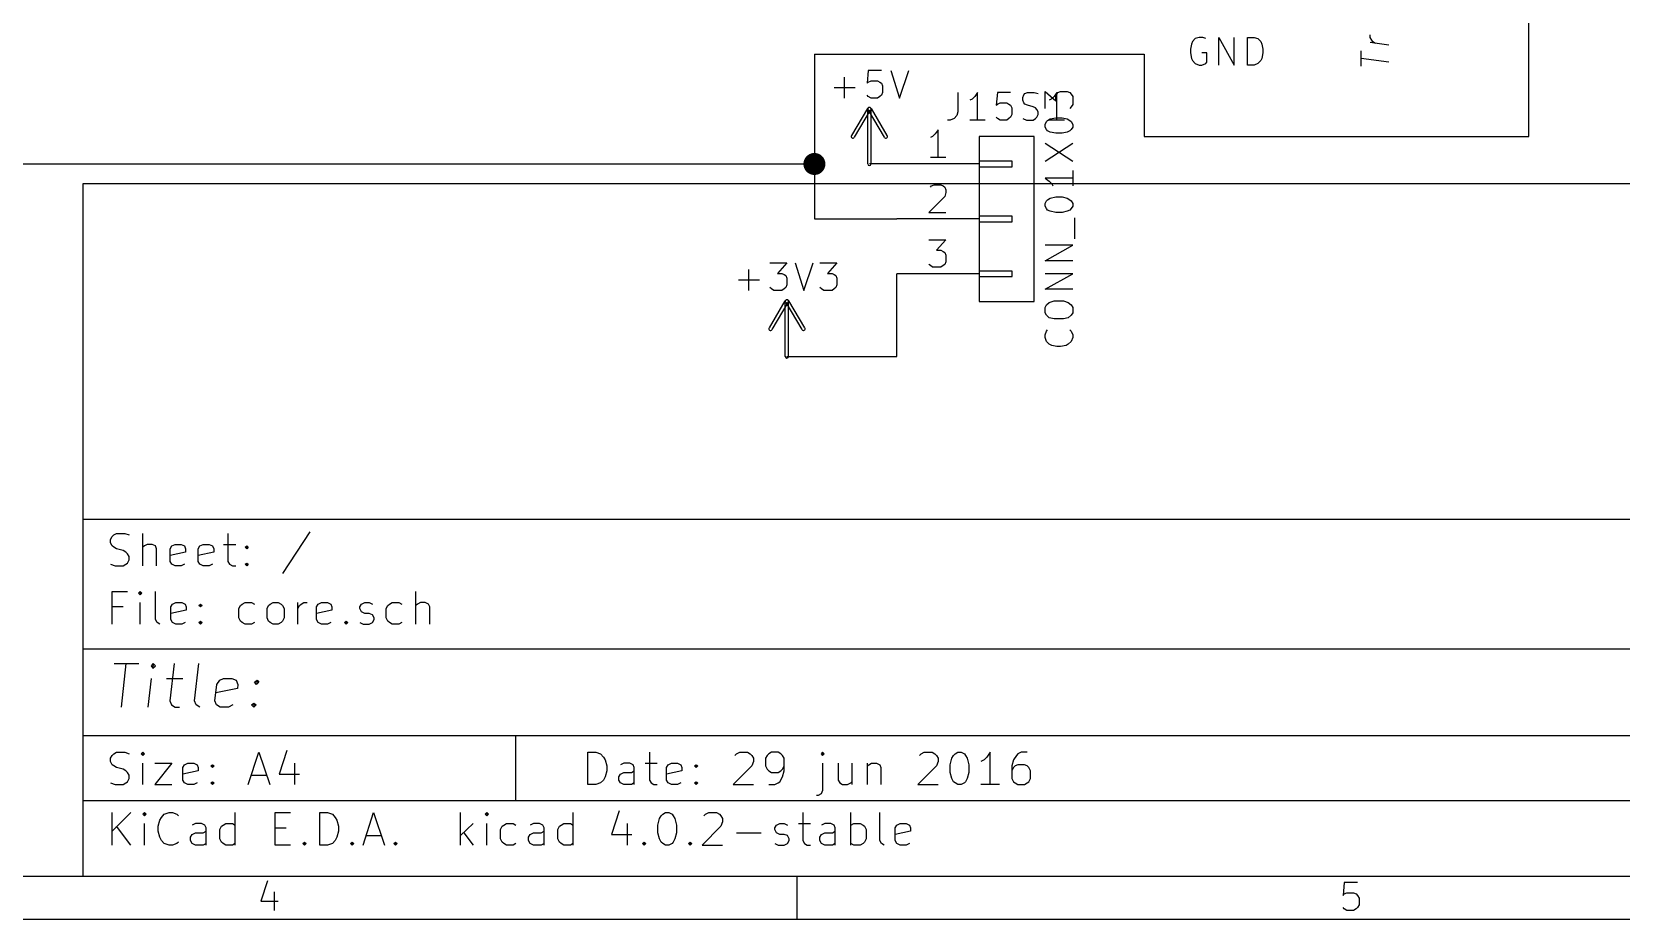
# Model space of a CAD drawing. Extents: x 10 to 287, y -200 to -10.
# Drawn here: x 174.7 to 248.1, y -200 to -159 of the extents above; entities that cross this region are included whole.
import ezdxf

# ---------------------------------------------------------------- set-up
doc = ezdxf.new("R2010")
doc.units = 0
doc.header["$MEASUREMENT"] = 0

msp = doc.modelspace()

# ---------------------------------------------------------------- linework, layer by layer
at = {"layer": 'Cyan 2'}
for p, q in [((228.422, -159.309), (228.295, -159.436)), ((228.6, -159.258), (228.422, -159.309)), ((228.778, -159.258), (228.6, -159.258)), ((228.905, -159.309), (228.778, -159.258)), ((229.514, -160.528), (229.514, -159.258)), ((229.514, -159.258), (230.226, -160.528)), ((230.226, -160.528), (230.226, -159.258)), ((230.835, -160.528), (230.835, -159.258)), ((230.835, -159.258), (231.14, -159.258)), ((231.14, -159.258), (231.318, -159.309)), ((231.318, -159.309), (231.445, -159.436)), ((228.244, -159.563), (228.194, -159.791)), ((228.194, -159.791), (228.194, -159.969)), ((228.194, -159.969), (228.244, -160.223)), ((228.295, -159.436), (228.244, -159.563)), ((228.956, -159.969), (228.727, -159.969)), ((228.956, -160.401), (228.956, -159.969)), ((231.445, -159.436), (231.496, -159.563)), ((231.496, -159.563), (231.546, -159.791)), ((231.546, -159.969), (231.496, -160.223)), ((231.546, -159.791), (231.546, -159.969)), ((213.309, -160.782), (213.258, -161.366)), ((213.919, -160.782), (213.309, -160.782)), ((214.351, -160.782), (214.757, -162.052)), ((214.757, -162.052), (215.189, -160.782)), ((228.244, -160.223), (228.295, -160.325)), ((228.295, -160.325), (228.422, -160.452)), ((228.422, -160.452), (228.6, -160.528)), ((228.6, -160.528), (228.727, -160.528)), ((228.727, -160.528), (228.905, -160.452)), ((228.905, -160.452), (228.956, -160.401)), ((231.14, -160.528), (230.835, -160.528)), ((231.318, -160.452), (231.14, -160.528)), ((231.445, -160.325), (231.318, -160.452)), ((231.496, -160.223), (231.445, -160.325)), ((211.734, -161.569), (212.7, -161.569)), ((212.217, -162.052), (212.217, -161.087)), ((213.258, -161.366), (213.309, -161.315)), ((213.309, -161.315), (213.436, -161.265)), ((213.436, -161.265), (213.741, -161.265)), ((213.741, -161.265), (213.843, -161.315)), ((213.843, -161.315), (213.919, -161.366)), ((213.919, -161.366), (213.97, -161.493)), ((213.97, -161.493), (213.97, -161.798)), ((213.309, -161.976), (213.258, -161.925)), ((213.436, -162.052), (213.309, -161.976)), ((213.741, -162.052), (213.436, -162.052)), ((213.843, -161.976), (213.741, -162.052)), ((213.919, -161.925), (213.843, -161.976)), ((213.97, -161.798), (213.919, -161.925)), ((217.449, -161.798), (217.449, -162.687)), ((218.11, -162.103), (218.008, -162.154)), ((218.237, -161.976), (218.11, -162.103)), ((218.364, -161.798), (218.237, -161.976)), ((218.364, -163.068), (218.364, -161.798)), ((219.278, -161.798), (219.227, -162.382)), ((219.227, -162.382), (219.278, -162.331)), ((219.888, -161.798), (219.278, -161.798)), ((219.278, -162.331), (219.405, -162.281)), ((219.405, -162.281), (219.71, -162.281)), ((219.71, -162.281), (219.812, -162.331)), ((219.812, -162.331), (219.888, -162.382)), ((220.447, -162.027), (220.497, -161.9)), ((220.447, -162.154), (220.447, -162.027)), ((220.497, -162.281), (220.447, -162.154)), ((220.497, -161.9), (220.548, -161.849)), ((220.548, -162.331), (220.497, -162.281)), ((220.548, -161.849), (220.675, -161.798)), ((220.675, -162.382), (220.548, -162.331)), ((220.675, -161.798), (220.98, -161.798)), ((220.98, -161.798), (221.158, -161.849)), ((221.488, -162.535), (221.488, -161.747)), ((221.488, -161.747), (221.971, -162.179)), ((221.767, -162.103), (221.666, -162.154)), ((221.894, -161.976), (221.767, -162.103)), ((222.021, -161.798), (221.894, -161.976)), ((221.971, -161.976), (222.021, -161.874)), ((221.971, -162.179), (221.971, -161.976)), ((222.021, -163.068), (222.021, -161.798)), ((222.021, -161.874), (222.072, -161.798)), ((222.072, -161.798), (222.199, -161.747)), ((222.199, -161.747), (222.504, -161.747)), ((222.504, -161.747), (222.631, -161.798)), ((222.631, -161.798), (222.682, -161.874)), ((222.682, -161.874), (222.758, -161.976)), ((222.758, -161.976), (222.758, -162.357)), ((217.094, -163.068), (216.967, -163.068)), ((217.272, -162.992), (217.094, -163.068)), ((217.399, -162.865), (217.272, -162.992)), ((217.449, -162.687), (217.399, -162.865)), ((218.719, -163.068), (218.008, -163.068)), ((219.278, -162.992), (219.227, -162.941)), ((219.405, -163.068), (219.278, -162.992)), ((219.71, -163.068), (219.405, -163.068)), ((219.812, -162.992), (219.71, -163.068)), ((219.888, -162.941), (219.812, -162.992)), ((219.888, -162.382), (219.939, -162.509)), ((219.939, -162.814), (219.888, -162.941)), ((219.939, -162.509), (219.939, -162.814)), ((220.447, -162.992), (220.624, -163.068)), ((220.624, -163.068), (220.929, -163.068)), ((220.929, -162.458), (220.675, -162.382)), ((221.031, -162.509), (220.929, -162.458)), ((220.929, -163.068), (221.031, -162.992)), ((221.107, -162.585), (221.031, -162.509)), ((221.031, -162.992), (221.107, -162.941)), ((221.158, -162.687), (221.107, -162.585)), ((221.107, -162.941), (221.158, -162.814)), ((221.158, -162.814), (221.158, -162.687)), ((221.59, -163.093), (221.717, -163.017)), ((222.377, -163.068), (221.666, -163.068)), ((221.717, -163.017), (221.971, -162.966)), ((221.971, -162.966), (222.275, -162.966)), ((222.275, -162.966), (222.504, -163.017)), ((222.504, -163.017), (222.631, -163.093)), ((222.682, -162.458), (222.631, -162.535)), ((222.758, -162.357), (222.682, -162.458)), ((221.488, -163.271), (221.539, -163.144)), ((221.488, -163.398), (221.488, -163.271)), ((221.539, -163.5), (221.488, -163.398)), ((221.539, -163.144), (221.59, -163.093)), ((221.59, -163.576), (221.539, -163.5)), ((221.717, -163.627), (221.59, -163.576)), ((221.971, -163.678), (221.717, -163.627)), ((222.275, -163.678), (221.971, -163.678)), ((222.504, -163.627), (222.275, -163.678)), ((222.631, -163.576), (222.504, -163.627)), ((222.631, -163.093), (222.682, -163.144)), ((222.682, -163.5), (222.631, -163.576)), ((222.682, -163.144), (222.758, -163.271)), ((222.758, -163.398), (222.682, -163.5)), ((222.758, -163.271), (222.758, -163.398)), ((221.488, -164.973), (222.758, -164.135)), ((221.488, -164.135), (222.758, -164.973)), ((222.758, -165.76), (221.488, -165.76)), ((221.488, -165.76), (221.666, -165.887)), ((221.666, -165.887), (221.793, -166.014)), ((222.758, -165.405), (222.758, -166.116)), ((221.59, -166.751), (221.717, -166.675)), ((221.717, -166.675), (221.971, -166.624)), ((221.793, -166.014), (221.844, -166.116)), ((221.971, -166.624), (222.275, -166.624)), ((222.275, -166.624), (222.504, -166.675)), ((222.504, -166.675), (222.631, -166.751)), ((221.488, -166.929), (221.539, -166.802)), ((221.488, -167.056), (221.488, -166.929)), ((221.539, -167.157), (221.488, -167.056)), ((221.539, -166.802), (221.59, -166.751)), ((221.59, -167.234), (221.539, -167.157)), ((221.717, -167.284), (221.59, -167.234)), ((221.971, -167.335), (221.717, -167.284)), ((222.275, -167.335), (221.971, -167.335)), ((222.504, -167.284), (222.275, -167.335)), ((222.631, -167.234), (222.504, -167.284)), ((222.631, -166.751), (222.682, -166.802)), ((222.682, -167.157), (222.631, -167.234)), ((222.682, -166.802), (222.758, -166.929)), ((222.758, -167.056), (222.682, -167.157)), ((222.758, -166.929), (222.758, -167.056)), ((222.86, -168.554), (222.86, -167.589)), ((221.488, -169.57), (222.758, -168.859)), ((222.758, -168.859), (221.488, -168.859)), ((208.763, -169.672), (209.55, -169.672)), ((209.55, -169.672), (209.118, -170.155)), ((209.931, -169.672), (210.337, -170.942)), ((210.337, -170.942), (210.769, -169.672)), ((211.074, -169.672), (211.861, -169.672)), ((211.861, -169.672), (211.43, -170.155)), ((222.758, -169.57), (221.488, -169.57)), ((207.797, -170.942), (207.797, -169.977)), ((209.118, -170.155), (209.321, -170.155)), ((209.321, -170.155), (209.423, -170.205)), ((209.423, -170.205), (209.499, -170.256)), ((209.499, -170.256), (209.55, -170.383)), ((209.55, -170.383), (209.55, -170.688)), ((211.43, -170.155), (211.633, -170.155)), ((211.633, -170.155), (211.734, -170.205)), ((211.734, -170.205), (211.811, -170.256)), ((211.811, -170.256), (211.861, -170.383)), ((211.861, -170.383), (211.861, -170.688)), ((221.488, -170.891), (222.758, -170.18)), ((222.758, -170.18), (221.488, -170.18)), ((207.315, -170.459), (208.28, -170.459)), ((208.839, -170.866), (208.763, -170.815)), ((208.94, -170.942), (208.839, -170.866)), ((209.321, -170.942), (208.94, -170.942)), ((209.423, -170.866), (209.321, -170.942)), ((209.499, -170.815), (209.423, -170.866)), ((209.55, -170.688), (209.499, -170.815)), ((211.15, -170.866), (211.074, -170.815)), ((211.252, -170.942), (211.15, -170.866)), ((211.633, -170.942), (211.252, -170.942)), ((211.734, -170.866), (211.633, -170.942)), ((211.811, -170.815), (211.734, -170.866)), ((211.861, -170.688), (211.811, -170.815)), ((222.758, -170.891), (221.488, -170.891)), ((221.488, -171.729), (221.539, -171.602)), ((221.488, -171.983), (221.488, -171.729)), ((221.539, -171.602), (221.666, -171.501)), ((221.666, -171.501), (221.894, -171.425)), ((221.894, -171.425), (222.326, -171.425)), ((222.326, -171.425), (222.555, -171.501)), ((222.555, -171.501), (222.682, -171.602)), ((222.682, -171.602), (222.758, -171.729)), ((222.758, -171.729), (222.758, -171.983)), ((221.539, -172.085), (221.488, -171.983)), ((221.666, -172.212), (221.539, -172.085)), ((221.894, -172.263), (221.666, -172.212)), ((222.326, -172.263), (221.894, -172.263)), ((222.555, -172.212), (222.326, -172.263)), ((222.682, -172.085), (222.555, -172.212)), ((222.758, -171.983), (222.682, -172.085)), ((221.488, -172.999), (221.539, -172.822)), ((221.488, -173.126), (221.488, -172.999)), ((221.539, -173.304), (221.488, -173.126)), ((221.539, -172.822), (221.59, -172.771)), ((221.666, -173.431), (221.539, -173.304)), ((222.682, -173.304), (222.555, -173.431)), ((222.631, -172.771), (222.682, -172.822)), ((222.682, -172.822), (222.758, -172.999)), ((222.758, -173.126), (222.682, -173.304)), ((222.758, -172.999), (222.758, -173.126)), ((221.793, -173.482), (221.666, -173.431)), ((222.021, -173.533), (221.793, -173.482)), ((222.199, -173.533), (222.021, -173.533)), ((222.453, -173.482), (222.199, -173.533)), ((222.555, -173.431), (222.453, -173.482))]:
    msp.add_line(p, q, dxfattribs=at)
at = {"layer": 'Green 2'}
for p, q in [((243.84, -163.83), (243.84, -140.97)), ((210.82, -160.02), (210.82, -167.64)), ((210.82, -160.02), (226.06, -160.02)), ((226.06, -160.02), (226.06, -163.83)), ((226.06, -163.83), (243.84, -163.83)), ((168.91, -165.1), (210.82, -165.1)), ((214.63, -165.1), (213.36, -165.1)), ((210.82, -167.64), (214.63, -167.64)), ((214.63, -173.99), (214.63, -170.18)), ((209.55, -173.99), (214.63, -173.99))]:
    msp.add_line(p, q, dxfattribs=at)
at = {"layer": 'Green 2', "const_width": 0.508}
msp.add_lwpolyline([(210.566, -165.1, 1), (211.074, -165.1, 1)], format="xyb", close=True, dxfattribs=at)
at = {"layer": 'Magenta 2'}
for p, q in [((236.499, -159.258), (236.499, -159.131)), ((236.576, -159.385), (236.499, -159.258)), ((236.626, -159.461), (236.576, -159.385)), ((236.093, -160.579), (236.093, -159.868)), ((237.363, -159.614), (236.499, -159.487)), ((236.753, -159.537), (236.626, -159.461)), ((237.363, -160.401), (236.093, -160.223))]:
    msp.add_line(p, q, dxfattribs=at)
at = {"layer": 'Red 2'}
for p, q in [((212.547, -163.779), (213.284, -162.535)), ((212.674, -163.855), (213.411, -162.611)), ((213.284, -165.1), (213.284, -162.56)), ((213.309, -162.611), (214.046, -163.855)), ((213.436, -162.535), (214.173, -163.779)), ((213.436, -165.1), (213.436, -162.56)), ((216.408, -163.703), (216.281, -163.83)), ((216.535, -163.525), (216.408, -163.703)), ((216.535, -164.795), (216.535, -163.525)), ((216.281, -163.83), (216.179, -163.881)), ((218.44, -163.83), (218.44, -171.45)), ((220.98, -163.83), (218.44, -163.83)), ((220.98, -171.45), (220.98, -163.83)), ((218.44, -165.1), (214.63, -165.1)), ((216.891, -164.795), (216.179, -164.795)), ((218.44, -164.973), (218.44, -165.227)), ((219.964, -164.973), (218.44, -164.973)), ((218.44, -165.227), (219.964, -165.227)), ((219.964, -165.227), (219.964, -164.973)), ((177.013, -166.014), (177.013, -198.018)), ((285.013, -166.014), (177.013, -166.014)), ((216.84, -166.599), (216.103, -167.335)), ((216.179, -166.167), (216.23, -166.116)), ((216.23, -166.116), (216.357, -166.065)), ((216.357, -166.065), (216.662, -166.065)), ((216.662, -166.065), (216.764, -166.116)), ((216.764, -166.116), (216.84, -166.167)), ((216.84, -166.167), (216.891, -166.294)), ((216.891, -166.421), (216.84, -166.599)), ((216.891, -166.294), (216.891, -166.421)), ((216.103, -167.335), (216.891, -167.335)), ((218.44, -167.64), (214.63, -167.64)), ((218.44, -167.513), (218.44, -167.767)), ((219.964, -167.513), (218.44, -167.513)), ((218.44, -167.767), (219.964, -167.767)), ((219.964, -167.767), (219.964, -167.513)), ((216.103, -168.605), (216.891, -168.605)), ((216.891, -168.605), (216.459, -169.088)), ((216.459, -169.088), (216.662, -169.088)), ((216.662, -169.088), (216.764, -169.139)), ((216.764, -169.139), (216.84, -169.189)), ((216.84, -169.189), (216.891, -169.316)), ((216.891, -169.621), (216.84, -169.748)), ((216.891, -169.316), (216.891, -169.621)), ((218.44, -170.18), (214.63, -170.18)), ((216.179, -169.799), (216.103, -169.748)), ((216.281, -169.875), (216.179, -169.799)), ((216.662, -169.875), (216.281, -169.875)), ((216.764, -169.799), (216.662, -169.875)), ((216.84, -169.748), (216.764, -169.799)), ((218.44, -170.053), (218.44, -170.307)), ((219.964, -170.053), (218.44, -170.053)), ((218.44, -170.307), (219.964, -170.307)), ((219.964, -170.307), (219.964, -170.053)), ((208.737, -172.669), (209.474, -171.425)), ((208.864, -172.745), (209.601, -171.501)), ((209.474, -173.99), (209.474, -171.45)), ((209.499, -171.501), (210.236, -172.745)), ((209.626, -171.425), (210.363, -172.669)), ((209.626, -173.99), (209.626, -171.45)), ((218.44, -171.45), (220.98, -171.45)), ((177.013, -181.508), (285.013, -181.508)), ((178.435, -182.245), (178.562, -182.169)), ((178.562, -182.169), (178.943, -182.169)), ((178.943, -182.169), (179.146, -182.245)), ((179.781, -183.667), (179.781, -182.169)), ((183.718, -182.169), (183.718, -183.464)), ((187.503, -182.093), (186.233, -184.023)), ((178.283, -182.448), (178.359, -182.321)), ((178.283, -182.601), (178.283, -182.448)), ((178.359, -182.753), (178.283, -182.601)), ((178.359, -182.321), (178.435, -182.245)), ((178.435, -182.804), (178.359, -182.753)), ((178.562, -182.88), (178.435, -182.804)), ((178.867, -182.956), (178.562, -182.88)), ((179.857, -182.753), (179.781, -182.804)), ((179.984, -182.677), (179.857, -182.753)), ((180.213, -182.677), (179.984, -182.677)), ((180.365, -182.753), (180.213, -182.677)), ((180.416, -182.88), (180.365, -182.753)), ((180.416, -183.667), (180.416, -182.88)), ((181.051, -182.88), (181.127, -182.753)), ((181.051, -183.464), (181.051, -182.88)), ((181.127, -182.753), (181.28, -182.677)), ((181.28, -182.677), (181.559, -182.677)), ((181.559, -182.677), (181.712, -182.753)), ((181.712, -182.753), (181.762, -182.88)), ((181.762, -182.88), (181.762, -183.032)), ((182.347, -182.88), (182.423, -182.753)), ((182.347, -183.464), (182.347, -182.88)), ((182.423, -182.753), (182.575, -182.677)), ((182.575, -182.677), (182.855, -182.677)), ((182.855, -182.677), (183.007, -182.753)), ((183.007, -182.753), (183.058, -182.88)), ((183.058, -182.88), (183.058, -183.032)), ((183.515, -182.677), (184.074, -182.677)), ((184.506, -182.804), (184.582, -182.753)), ((184.582, -182.88), (184.506, -182.804)), ((184.582, -182.753), (184.658, -182.804)), ((184.582, -182.753), (184.582, -182.88)), ((184.658, -182.804), (184.582, -182.88)), ((178.283, -183.591), (178.511, -183.667)), ((178.994, -183.032), (178.867, -182.956)), ((178.867, -183.667), (178.994, -183.591)), ((179.07, -183.109), (178.994, -183.032)), ((178.994, -183.591), (179.07, -183.54)), ((179.146, -183.236), (179.07, -183.109)), ((179.07, -183.54), (179.146, -183.388)), ((179.146, -183.388), (179.146, -183.236)), ((181.762, -183.032), (181.051, -183.185)), ((181.127, -183.591), (181.051, -183.464)), ((181.28, -183.667), (181.127, -183.591)), ((181.712, -183.591), (181.559, -183.667)), ((183.058, -183.032), (182.347, -183.185)), ((182.423, -183.591), (182.347, -183.464)), ((182.575, -183.667), (182.423, -183.591)), ((183.007, -183.591), (182.855, -183.667)), ((183.718, -183.464), (183.794, -183.591)), ((183.794, -183.591), (183.921, -183.667)), ((184.506, -183.591), (184.582, -183.54)), ((184.582, -183.667), (184.506, -183.591)), ((184.582, -183.54), (184.658, -183.591)), ((184.582, -183.54), (184.582, -183.667)), ((184.658, -183.591), (184.582, -183.667)), ((178.511, -183.667), (178.867, -183.667)), ((181.559, -183.667), (181.28, -183.667)), ((182.855, -183.667), (182.575, -183.667)), ((183.921, -183.667), (184.074, -183.667)), ((178.359, -186.36), (178.359, -184.861)), ((178.359, -184.861), (179.07, -184.861)), ((179.654, -184.861), (179.578, -184.937)), ((179.578, -184.937), (179.654, -185.014)), ((179.73, -184.937), (179.654, -184.861)), ((179.654, -184.861), (179.654, -185.014)), ((179.654, -185.014), (179.73, -184.937)), ((180.365, -186.157), (180.365, -184.861)), ((192.405, -186.36), (192.405, -184.861)), ((178.867, -185.572), (178.359, -185.572)), ((179.654, -186.36), (179.654, -185.369)), ((181.077, -185.572), (181.153, -185.445)), ((181.077, -186.157), (181.077, -185.572)), ((181.788, -185.725), (181.077, -185.877)), ((181.153, -185.445), (181.305, -185.369)), ((181.305, -185.369), (181.585, -185.369)), ((181.585, -185.369), (181.737, -185.445)), ((181.737, -185.445), (181.788, -185.572)), ((181.788, -185.572), (181.788, -185.725)), ((182.372, -185.496), (182.448, -185.445)), ((182.448, -185.572), (182.372, -185.496)), ((182.448, -185.445), (182.524, -185.496)), ((182.448, -185.445), (182.448, -185.572)), ((182.524, -185.496), (182.448, -185.572)), ((184.226, -185.649), (184.302, -185.496)), ((184.226, -186.08), (184.226, -185.649)), ((184.302, -185.496), (184.379, -185.445)), ((184.379, -185.445), (184.506, -185.369)), ((184.506, -185.369), (184.81, -185.369)), ((184.81, -185.369), (184.937, -185.445)), ((185.522, -185.649), (185.598, -185.496)), ((185.522, -186.08), (185.522, -185.649)), ((185.598, -185.496), (185.674, -185.445)), ((185.674, -185.445), (185.801, -185.369)), ((185.801, -185.369), (186.03, -185.369)), ((186.03, -185.369), (186.182, -185.445)), ((186.182, -185.445), (186.233, -185.496)), ((186.233, -185.496), (186.309, -185.649)), ((186.309, -185.649), (186.309, -186.08)), ((186.944, -186.36), (186.944, -185.369)), ((186.944, -185.649), (187.02, -185.496)), ((187.02, -185.496), (187.096, -185.445)), ((187.096, -185.445), (187.223, -185.369)), ((187.223, -185.369), (187.376, -185.369)), ((187.808, -185.572), (187.884, -185.445)), ((187.808, -186.157), (187.808, -185.572)), ((188.519, -185.725), (187.808, -185.877)), ((187.884, -185.445), (188.036, -185.369)), ((188.036, -185.369), (188.316, -185.369)), ((188.316, -185.369), (188.468, -185.445)), ((188.468, -185.445), (188.519, -185.572)), ((188.519, -185.572), (188.519, -185.725)), ((189.814, -185.572), (189.89, -185.445)), ((189.814, -185.649), (189.814, -185.572)), ((189.89, -185.801), (189.814, -185.649)), ((189.89, -185.445), (190.043, -185.369)), ((190.043, -185.877), (189.89, -185.801)), ((190.043, -185.369), (190.246, -185.369)), ((190.246, -185.369), (190.398, -185.445)), ((191.033, -185.649), (191.11, -185.496)), ((191.033, -186.08), (191.033, -185.649)), ((191.11, -185.496), (191.186, -185.445)), ((191.186, -185.445), (191.313, -185.369)), ((191.313, -185.369), (191.618, -185.369)), ((191.618, -185.369), (191.745, -185.445)), ((192.481, -185.445), (192.405, -185.496)), ((192.608, -185.369), (192.481, -185.445)), ((192.837, -185.369), (192.608, -185.369)), ((192.989, -185.445), (192.837, -185.369)), ((193.04, -185.572), (192.989, -185.445)), ((193.04, -186.36), (193.04, -185.572)), ((180.442, -186.284), (180.365, -186.157)), ((180.569, -186.36), (180.442, -186.284)), ((181.153, -186.284), (181.077, -186.157)), ((181.305, -186.36), (181.153, -186.284)), ((181.585, -186.36), (181.305, -186.36)), ((181.737, -186.284), (181.585, -186.36)), ((182.372, -186.284), (182.448, -186.233)), ((182.448, -186.36), (182.372, -186.284)), ((182.448, -186.233), (182.524, -186.284)), ((182.448, -186.233), (182.448, -186.36)), ((182.524, -186.284), (182.448, -186.36)), ((184.302, -186.233), (184.226, -186.08)), ((184.379, -186.284), (184.302, -186.233)), ((184.506, -186.36), (184.379, -186.284)), ((184.81, -186.36), (184.506, -186.36)), ((184.937, -186.284), (184.81, -186.36)), ((185.598, -186.233), (185.522, -186.08)), ((185.674, -186.284), (185.598, -186.233)), ((185.801, -186.36), (185.674, -186.284)), ((186.03, -186.36), (185.801, -186.36)), ((186.182, -186.284), (186.03, -186.36)), ((186.233, -186.233), (186.182, -186.284)), ((186.309, -186.08), (186.233, -186.233)), ((187.884, -186.284), (187.808, -186.157)), ((188.036, -186.36), (187.884, -186.284)), ((188.316, -186.36), (188.036, -186.36)), ((188.468, -186.284), (188.316, -186.36)), ((189.103, -186.284), (189.179, -186.233)), ((189.179, -186.36), (189.103, -186.284)), ((189.179, -186.233), (189.255, -186.284)), ((189.179, -186.233), (189.179, -186.36)), ((189.255, -186.284), (189.179, -186.36)), ((189.814, -186.284), (189.967, -186.36)), ((189.967, -186.36), (190.246, -186.36)), ((190.246, -185.877), (190.043, -185.877)), ((190.398, -185.928), (190.246, -185.877)), ((190.246, -186.36), (190.398, -186.284)), ((190.475, -186.08), (190.398, -185.928)), ((190.398, -186.284), (190.475, -186.157)), ((190.475, -186.157), (190.475, -186.08)), ((191.11, -186.233), (191.033, -186.08)), ((191.186, -186.284), (191.11, -186.233)), ((191.313, -186.36), (191.186, -186.284)), ((191.618, -186.36), (191.313, -186.36)), ((191.745, -186.284), (191.618, -186.36)), ((177.013, -187.503), (285.013, -187.503)), ((178.46, -188.189), (179.603, -188.189)), ((178.791, -190.195), (179.019, -188.189)), ((180.264, -188.189), (180.162, -188.29)), ((180.162, -188.29), (180.238, -188.392)), ((180.264, -188.189), (180.238, -188.392)), ((180.238, -188.392), (180.365, -188.29)), ((180.365, -188.29), (180.264, -188.189)), ((181.229, -188.189), (181.026, -189.916)), ((182.169, -189.916), (182.372, -188.189)), ((180.035, -190.195), (180.188, -188.874)), ((180.873, -188.874), (181.635, -188.874)), ((183.109, -189.916), (183.21, -189.154)), ((184.15, -189.332), (183.159, -189.535)), ((183.21, -189.154), (183.337, -188.951)), ((183.337, -188.951), (183.515, -188.874)), ((183.515, -188.874), (183.896, -188.874)), ((183.896, -188.874), (184.099, -188.951)), ((184.099, -188.951), (184.175, -189.154)), ((184.175, -189.154), (184.15, -189.332)), ((184.937, -189.052), (185.064, -188.951)), ((185.039, -189.154), (184.937, -189.052)), ((185.064, -188.951), (185.039, -189.154)), ((185.141, -189.052), (185.039, -189.154)), ((185.064, -188.951), (185.141, -189.052)), ((181.026, -189.916), (181.102, -190.094)), ((181.102, -190.094), (181.28, -190.195)), ((181.28, -190.195), (181.483, -190.195)), ((182.245, -190.094), (182.169, -189.916)), ((182.423, -190.195), (182.245, -190.094)), ((183.185, -190.094), (183.109, -189.916)), ((183.363, -190.195), (183.185, -190.094)), ((183.744, -190.195), (183.363, -190.195)), ((183.947, -190.094), (183.744, -190.195)), ((184.81, -190.094), (184.912, -190.017)), ((184.912, -190.195), (184.81, -190.094)), ((184.912, -190.017), (185.014, -190.094)), ((184.912, -190.017), (184.912, -190.195)), ((185.014, -190.094), (184.912, -190.195)), ((177.013, -191.516), (285.013, -191.516)), ((197.002, -191.516), (197.002, -194.513)), ((178.283, -192.557), (178.359, -192.43)), ((178.359, -192.43), (178.435, -192.354)), ((178.435, -192.354), (178.562, -192.278)), ((178.562, -192.278), (178.943, -192.278)), ((178.943, -192.278), (179.146, -192.354)), ((179.781, -192.278), (179.705, -192.354)), ((179.705, -192.354), (179.781, -192.43)), ((179.857, -192.354), (179.781, -192.278)), ((179.781, -192.278), (179.781, -192.43)), ((179.781, -192.43), (179.857, -192.354)), ((184.658, -193.777), (185.141, -192.278)), ((185.141, -192.278), (185.649, -193.777)), ((186.436, -192.202), (186.08, -193.294)), ((200.355, -193.777), (200.355, -192.278)), ((200.355, -192.278), (200.711, -192.278)), ((200.711, -192.278), (200.939, -192.354)), ((200.939, -192.354), (201.066, -192.507)), ((203.2, -192.278), (203.2, -193.573)), ((207.137, -192.43), (207.213, -192.354)), ((207.213, -192.354), (207.366, -192.278)), ((207.366, -192.278), (207.721, -192.278)), ((207.721, -192.278), (207.848, -192.354)), ((207.848, -192.354), (207.924, -192.43)), ((207.924, -192.43), (208.001, -192.557)), ((208.636, -192.43), (208.559, -192.557)), ((208.712, -192.354), (208.636, -192.43)), ((208.839, -192.278), (208.712, -192.354)), ((209.144, -192.278), (208.839, -192.278)), ((209.271, -192.354), (209.144, -192.278)), ((209.347, -192.43), (209.271, -192.354)), ((209.423, -192.557), (209.347, -192.43)), ((211.201, -192.278), (211.125, -192.354)), ((211.125, -192.354), (211.201, -192.43)), ((211.277, -192.354), (211.201, -192.278)), ((211.201, -192.278), (211.201, -192.43)), ((211.201, -192.43), (211.277, -192.354)), ((215.671, -192.43), (215.748, -192.354)), ((215.748, -192.354), (215.9, -192.278)), ((215.9, -192.278), (216.256, -192.278)), ((216.256, -192.278), (216.383, -192.354)), ((216.383, -192.354), (216.459, -192.43)), ((216.459, -192.43), (216.535, -192.557)), ((217.17, -192.557), (217.246, -192.43)), ((217.246, -192.43), (217.322, -192.354)), ((217.322, -192.354), (217.449, -192.278)), ((217.449, -192.278), (217.602, -192.278)), ((217.602, -192.278), (217.754, -192.354)), ((217.754, -192.354), (217.805, -192.43)), ((217.805, -192.43), (217.881, -192.557)), ((218.948, -192.278), (218.796, -192.507)), ((218.948, -193.777), (218.948, -192.278)), ((220.167, -192.43), (220.015, -192.634)), ((220.218, -192.354), (220.167, -192.43)), ((220.37, -192.278), (220.218, -192.354)), ((220.65, -192.278), (220.37, -192.278)), ((178.283, -192.71), (178.283, -192.557)), ((178.359, -192.862), (178.283, -192.71)), ((178.435, -192.913), (178.359, -192.862)), ((178.562, -192.989), (178.435, -192.913)), ((178.867, -193.065), (178.562, -192.989)), ((178.994, -193.142), (178.867, -193.065)), ((179.07, -193.218), (178.994, -193.142)), ((179.781, -193.777), (179.781, -192.786)), ((180.34, -192.786), (181.127, -192.786)), ((181.127, -192.786), (180.34, -193.777)), ((181.635, -192.989), (181.712, -192.862)), ((181.635, -193.573), (181.635, -192.989)), ((182.347, -193.142), (181.635, -193.294)), ((181.712, -192.862), (181.864, -192.786)), ((181.864, -192.786), (182.143, -192.786)), ((182.143, -192.786), (182.296, -192.862)), ((182.296, -192.862), (182.347, -192.989)), ((182.347, -192.989), (182.347, -193.142)), ((182.931, -192.913), (183.007, -192.862)), ((183.007, -192.989), (182.931, -192.913)), ((183.007, -192.862), (183.083, -192.913)), ((183.007, -192.862), (183.007, -192.989)), ((183.083, -192.913), (183.007, -192.989)), ((186.792, -192.786), (186.792, -193.777)), ((201.066, -192.507), (201.143, -192.634)), ((201.143, -192.634), (201.219, -192.913)), ((201.219, -193.142), (201.143, -193.421)), ((201.219, -192.913), (201.219, -193.142)), ((202.006, -192.786), (201.854, -192.862)), ((202.286, -192.786), (202.006, -192.786)), ((202.438, -192.862), (202.286, -192.786)), ((202.362, -193.218), (202.489, -193.142)), ((202.489, -192.989), (202.438, -192.862)), ((202.489, -193.777), (202.489, -192.989)), ((202.997, -192.786), (203.556, -192.786)), ((203.987, -192.989), (204.064, -192.862)), ((203.987, -193.573), (203.987, -192.989)), ((204.699, -193.142), (203.987, -193.294)), ((204.064, -192.862), (204.216, -192.786)), ((204.216, -192.786), (204.495, -192.786)), ((204.495, -192.786), (204.648, -192.862)), ((204.648, -192.862), (204.699, -192.989)), ((204.699, -192.989), (204.699, -193.142)), ((205.283, -192.913), (205.359, -192.862)), ((205.359, -192.989), (205.283, -192.913)), ((205.359, -192.862), (205.435, -192.913)), ((205.359, -192.862), (205.359, -192.989)), ((205.435, -192.913), (205.359, -192.989)), ((207.924, -192.913), (207.061, -193.777)), ((208.001, -192.71), (207.924, -192.913)), ((208.001, -192.557), (208.001, -192.71)), ((208.559, -192.557), (208.559, -192.913)), ((208.559, -192.913), (208.636, -193.065)), ((208.636, -193.065), (208.712, -193.142)), ((208.712, -193.142), (208.839, -193.218)), ((209.144, -193.218), (209.271, -193.142)), ((209.271, -193.142), (209.347, -193.065)), ((209.347, -193.065), (209.423, -192.913)), ((209.347, -193.421), (209.423, -193.142)), ((209.423, -193.142), (209.423, -192.557)), ((211.201, -192.786), (211.201, -194.056)), ((211.912, -192.786), (211.912, -193.573)), ((212.547, -192.786), (212.547, -193.777)), ((213.258, -192.786), (213.258, -193.777)), ((213.258, -192.913), (213.335, -192.862)), ((213.335, -192.862), (213.462, -192.786)), ((213.462, -192.786), (213.69, -192.786)), ((213.69, -192.786), (213.843, -192.862)), ((213.843, -192.862), (213.893, -192.989)), ((213.893, -192.989), (213.893, -193.777)), ((216.459, -192.913), (215.595, -193.777)), ((216.535, -192.71), (216.459, -192.913)), ((216.535, -192.557), (216.535, -192.71)), ((217.094, -192.862), (217.17, -192.557)), ((217.094, -193.218), (217.094, -192.862)), ((217.881, -192.557), (217.957, -192.862)), ((217.957, -192.862), (217.957, -193.218)), ((218.669, -192.634), (218.516, -192.71)), ((218.796, -192.507), (218.669, -192.634)), ((220.015, -192.634), (219.939, -192.913)), ((219.939, -192.913), (219.939, -193.497)), ((220.015, -192.989), (219.939, -193.142)), ((220.091, -192.913), (220.015, -192.989)), ((220.218, -192.862), (220.091, -192.913)), ((220.523, -192.862), (220.218, -192.862)), ((220.65, -192.913), (220.523, -192.862)), ((220.726, -192.989), (220.65, -192.913)), ((220.802, -193.142), (220.726, -192.989)), ((220.802, -193.497), (220.802, -193.142)), ((178.283, -193.7), (178.511, -193.777)), ((178.511, -193.777), (178.867, -193.777)), ((178.867, -193.777), (178.994, -193.7)), ((178.994, -193.7), (179.07, -193.65)), ((179.146, -193.345), (179.07, -193.218)), ((179.07, -193.65), (179.146, -193.497)), ((179.146, -193.497), (179.146, -193.345)), ((180.34, -193.777), (181.127, -193.777)), ((181.712, -193.7), (181.635, -193.573)), ((181.864, -193.777), (181.712, -193.7)), ((182.143, -193.777), (181.864, -193.777)), ((182.296, -193.7), (182.143, -193.777)), ((182.931, -193.7), (183.007, -193.65)), ((183.007, -193.777), (182.931, -193.7)), ((183.007, -193.65), (183.083, -193.7)), ((183.007, -193.65), (183.007, -193.777)), ((183.083, -193.7), (183.007, -193.777)), ((184.785, -193.345), (185.496, -193.345)), ((186.08, -193.294), (187.02, -193.294)), ((200.711, -193.777), (200.355, -193.777)), ((200.939, -193.7), (200.711, -193.777)), ((201.066, -193.573), (200.939, -193.7)), ((201.143, -193.421), (201.066, -193.573)), ((201.778, -193.421), (201.854, -193.294)), ((201.778, -193.573), (201.778, -193.421)), ((201.854, -193.7), (201.778, -193.573)), ((201.854, -193.294), (202.006, -193.218)), ((202.006, -193.777), (201.854, -193.7)), ((202.006, -193.218), (202.362, -193.218)), ((202.362, -193.777), (202.006, -193.777)), ((202.489, -193.7), (202.362, -193.777)), ((203.2, -193.573), (203.276, -193.7)), ((203.276, -193.7), (203.403, -193.777)), ((203.403, -193.777), (203.556, -193.777)), ((204.064, -193.7), (203.987, -193.573)), ((204.216, -193.777), (204.064, -193.7)), ((204.495, -193.777), (204.216, -193.777)), ((204.648, -193.7), (204.495, -193.777)), ((205.283, -193.7), (205.359, -193.65)), ((205.359, -193.777), (205.283, -193.7)), ((205.359, -193.65), (205.435, -193.7)), ((205.359, -193.65), (205.359, -193.777)), ((205.435, -193.7), (205.359, -193.777)), ((207.061, -193.777), (208.001, -193.777)), ((208.712, -193.777), (208.991, -193.777)), ((208.839, -193.218), (209.144, -193.218)), ((208.991, -193.777), (209.144, -193.7)), ((209.144, -193.7), (209.22, -193.65)), ((209.22, -193.65), (209.347, -193.421)), ((211.912, -193.573), (211.988, -193.7)), ((211.988, -193.7), (212.115, -193.777)), ((212.115, -193.777), (212.344, -193.777)), ((212.344, -193.777), (212.496, -193.7)), ((212.496, -193.7), (212.547, -193.65)), ((215.595, -193.777), (216.535, -193.777)), ((217.17, -193.497), (217.094, -193.218)), ((217.246, -193.65), (217.17, -193.497)), ((217.322, -193.7), (217.246, -193.65)), ((217.449, -193.777), (217.322, -193.7)), ((217.602, -193.777), (217.449, -193.777)), ((217.754, -193.7), (217.602, -193.777)), ((217.805, -193.65), (217.754, -193.7)), ((217.881, -193.497), (217.805, -193.65)), ((217.957, -193.218), (217.881, -193.497)), ((219.38, -193.777), (218.516, -193.777)), ((219.939, -193.497), (220.015, -193.65)), ((220.015, -193.65), (220.091, -193.7)), ((220.091, -193.7), (220.218, -193.777)), ((220.218, -193.777), (220.523, -193.777)), ((220.523, -193.777), (220.65, -193.7)), ((220.65, -193.7), (220.726, -193.65)), ((220.726, -193.65), (220.802, -193.497)), ((177.013, -194.513), (285.013, -194.513)), ((210.998, -194.285), (210.922, -194.285)), ((211.125, -194.208), (210.998, -194.285)), ((211.201, -194.056), (211.125, -194.208)), ((178.359, -196.571), (178.359, -195.072)), ((179.222, -195.072), (178.359, -195.936)), ((179.857, -195.072), (179.781, -195.148)), ((179.781, -195.148), (179.857, -195.224)), ((179.934, -195.148), (179.857, -195.072)), ((179.857, -195.072), (179.857, -195.224)), ((179.857, -195.224), (179.934, -195.148)), ((180.569, -195.428), (180.645, -195.301)), ((180.645, -195.301), (180.772, -195.148)), ((180.772, -195.148), (181, -195.072)), ((181, -195.072), (181.153, -195.072)), ((181.153, -195.072), (181.356, -195.148)), ((181.356, -195.148), (181.432, -195.224)), ((184.048, -196.571), (184.048, -195.072)), ((185.903, -196.571), (185.903, -195.072)), ((185.903, -195.072), (186.614, -195.072)), ((187.96, -196.571), (187.96, -195.072)), ((187.96, -195.072), (188.316, -195.072)), ((188.316, -195.072), (188.544, -195.148)), ((188.544, -195.148), (188.671, -195.301)), ((188.671, -195.301), (188.747, -195.428)), ((189.967, -196.571), (190.449, -195.072)), ((190.449, -195.072), (190.957, -196.571)), ((194.462, -196.571), (194.462, -195.072)), ((195.682, -195.072), (195.605, -195.148)), ((195.605, -195.148), (195.682, -195.224)), ((195.758, -195.148), (195.682, -195.072)), ((195.682, -195.072), (195.682, -195.224)), ((195.682, -195.224), (195.758, -195.148)), ((199.669, -196.571), (199.669, -195.072)), ((201.803, -194.996), (201.447, -196.088)), ((203.581, -195.656), (203.657, -195.351)), ((203.657, -195.351), (203.733, -195.224)), ((203.733, -195.224), (203.81, -195.148)), ((203.81, -195.148), (203.937, -195.072)), ((203.937, -195.072), (204.089, -195.072)), ((204.089, -195.072), (204.241, -195.148)), ((204.241, -195.148), (204.292, -195.224)), ((204.292, -195.224), (204.368, -195.351)), ((204.368, -195.351), (204.445, -195.656)), ((205.715, -195.224), (205.791, -195.148)), ((205.791, -195.148), (205.943, -195.072)), ((205.943, -195.072), (206.299, -195.072)), ((206.299, -195.072), (206.426, -195.148)), ((206.426, -195.148), (206.502, -195.224)), ((206.502, -195.224), (206.578, -195.351)), ((206.578, -195.351), (206.578, -195.504)), ((210.287, -195.072), (210.287, -196.367)), ((212.496, -196.571), (212.496, -195.072)), ((213.843, -196.367), (213.843, -195.072)), ((179.222, -196.571), (178.562, -195.707)), ((179.857, -196.571), (179.857, -195.58)), ((180.492, -195.707), (180.569, -195.428)), ((180.492, -195.936), (180.492, -195.707)), ((180.569, -196.215), (180.492, -195.936)), ((181.991, -196.215), (182.067, -196.088)), ((182.22, -195.58), (182.067, -195.656)), ((182.067, -196.088), (182.22, -196.012)), ((182.499, -195.58), (182.22, -195.58)), ((182.22, -196.012), (182.575, -196.012)), ((182.651, -195.656), (182.499, -195.58)), ((182.575, -196.012), (182.702, -195.936)), ((182.702, -195.783), (182.651, -195.656)), ((182.702, -196.571), (182.702, -195.783)), ((183.337, -195.859), (183.413, -195.707)), ((183.337, -196.291), (183.337, -195.859)), ((183.413, -195.707), (183.49, -195.656)), ((183.49, -195.656), (183.617, -195.58)), ((183.617, -195.58), (183.921, -195.58)), ((183.921, -195.58), (184.048, -195.656)), ((185.903, -195.783), (186.411, -195.783)), ((188.747, -195.428), (188.824, -195.707)), ((188.824, -195.936), (188.747, -196.215)), ((188.824, -195.707), (188.824, -195.936)), ((195.047, -195.58), (194.462, -196.139)), ((194.615, -196.012), (195.047, -196.571)), ((195.682, -196.571), (195.682, -195.58)), ((196.317, -195.859), (196.393, -195.707)), ((196.317, -196.291), (196.317, -195.859)), ((196.393, -195.707), (196.469, -195.656)), ((196.469, -195.656), (196.596, -195.58)), ((196.596, -195.58), (196.901, -195.58)), ((196.901, -195.58), (197.028, -195.656)), ((197.612, -196.215), (197.688, -196.088)), ((197.841, -195.58), (197.688, -195.656)), ((197.688, -196.088), (197.841, -196.012)), ((198.12, -195.58), (197.841, -195.58)), ((197.841, -196.012), (198.196, -196.012)), ((198.272, -195.656), (198.12, -195.58)), ((198.196, -196.012), (198.323, -195.936)), ((198.323, -195.783), (198.272, -195.656)), ((198.323, -196.571), (198.323, -195.783)), ((198.958, -195.859), (199.034, -195.707)), ((198.958, -196.291), (198.958, -195.859)), ((199.034, -195.707), (199.111, -195.656)), ((199.111, -195.656), (199.238, -195.58)), ((199.238, -195.58), (199.542, -195.58)), ((199.542, -195.58), (199.669, -195.656)), ((201.447, -196.088), (202.387, -196.088)), ((202.159, -195.58), (202.159, -196.571)), ((203.581, -196.012), (203.581, -195.656)), ((203.657, -196.291), (203.581, -196.012)), ((204.445, -196.012), (204.368, -196.291)), ((204.445, -195.656), (204.445, -196.012)), ((206.502, -195.707), (205.638, -196.571)), ((206.578, -195.504), (206.502, -195.707)), ((207.213, -196.012), (208.356, -196.012)), ((208.991, -195.783), (209.067, -195.656)), ((208.991, -195.859), (208.991, -195.783)), ((209.067, -196.012), (208.991, -195.859)), ((209.067, -195.656), (209.22, -195.58)), ((209.22, -196.088), (209.067, -196.012)), ((209.22, -195.58), (209.423, -195.58)), ((209.423, -196.088), (209.22, -196.088)), ((209.423, -195.58), (209.575, -195.656)), ((209.575, -196.139), (209.423, -196.088)), ((210.083, -195.58), (210.642, -195.58)), ((211.074, -196.215), (211.15, -196.088)), ((211.303, -195.58), (211.15, -195.656)), ((211.15, -196.088), (211.303, -196.012)), ((211.582, -195.58), (211.303, -195.58)), ((211.303, -196.012), (211.658, -196.012)), ((211.734, -195.656), (211.582, -195.58)), ((211.658, -196.012), (211.785, -195.936)), ((211.785, -195.783), (211.734, -195.656)), ((211.785, -196.571), (211.785, -195.783)), ((212.496, -195.656), (212.649, -195.58)), ((212.649, -195.58), (212.928, -195.58)), ((212.928, -195.58), (213.081, -195.656)), ((213.081, -195.656), (213.131, -195.707)), ((213.131, -195.707), (213.208, -195.859)), ((213.208, -195.859), (213.208, -196.291)), ((214.554, -195.783), (214.63, -195.656)), ((214.554, -196.367), (214.554, -195.783)), ((215.265, -195.936), (214.554, -196.088)), ((214.63, -195.656), (214.782, -195.58)), ((214.782, -195.58), (215.062, -195.58)), ((215.062, -195.58), (215.214, -195.656)), ((215.214, -195.656), (215.265, -195.783)), ((215.265, -195.783), (215.265, -195.936)), ((180.645, -196.367), (180.569, -196.215)), ((180.772, -196.494), (180.645, -196.367)), ((181, -196.571), (180.772, -196.494)), ((181.153, -196.571), (181, -196.571)), ((181.356, -196.494), (181.153, -196.571)), ((181.432, -196.444), (181.356, -196.494)), ((181.991, -196.367), (181.991, -196.215)), ((182.067, -196.494), (181.991, -196.367)), ((182.22, -196.571), (182.067, -196.494)), ((182.575, -196.571), (182.22, -196.571)), ((182.702, -196.494), (182.575, -196.571)), ((183.413, -196.444), (183.337, -196.291)), ((183.49, -196.494), (183.413, -196.444)), ((183.617, -196.571), (183.49, -196.494)), ((183.921, -196.571), (183.617, -196.571)), ((184.048, -196.494), (183.921, -196.571)), ((186.614, -196.571), (185.903, -196.571)), ((187.173, -196.494), (187.249, -196.444)), ((187.249, -196.571), (187.173, -196.494)), ((187.249, -196.444), (187.325, -196.494)), ((187.249, -196.444), (187.249, -196.571)), ((187.325, -196.494), (187.249, -196.571)), ((188.316, -196.571), (187.96, -196.571)), ((188.544, -196.494), (188.316, -196.571)), ((188.671, -196.367), (188.544, -196.494)), ((188.747, -196.215), (188.671, -196.367)), ((189.382, -196.494), (189.459, -196.444)), ((189.459, -196.571), (189.382, -196.494)), ((189.459, -196.444), (189.535, -196.494)), ((189.459, -196.444), (189.459, -196.571)), ((189.535, -196.494), (189.459, -196.571)), ((190.094, -196.139), (190.805, -196.139)), ((191.389, -196.494), (191.465, -196.444)), ((191.465, -196.571), (191.389, -196.494)), ((191.465, -196.444), (191.541, -196.494)), ((191.465, -196.444), (191.465, -196.571)), ((191.541, -196.494), (191.465, -196.571)), ((196.393, -196.444), (196.317, -196.291)), ((196.469, -196.494), (196.393, -196.444)), ((196.596, -196.571), (196.469, -196.494)), ((196.901, -196.571), (196.596, -196.571)), ((197.028, -196.494), (196.901, -196.571)), ((197.612, -196.367), (197.612, -196.215)), ((197.688, -196.494), (197.612, -196.367)), ((197.841, -196.571), (197.688, -196.494)), ((198.196, -196.571), (197.841, -196.571)), ((198.323, -196.494), (198.196, -196.571)), ((199.034, -196.444), (198.958, -196.291)), ((199.111, -196.494), (199.034, -196.444)), ((199.238, -196.571), (199.111, -196.494)), ((199.542, -196.571), (199.238, -196.571)), ((199.669, -196.494), (199.542, -196.571)), ((202.87, -196.494), (202.946, -196.444)), ((202.946, -196.571), (202.87, -196.494)), ((202.946, -196.444), (203.022, -196.494)), ((202.946, -196.444), (202.946, -196.571)), ((203.022, -196.494), (202.946, -196.571)), ((203.733, -196.444), (203.657, -196.291)), ((203.81, -196.494), (203.733, -196.444)), ((203.937, -196.571), (203.81, -196.494)), ((204.089, -196.571), (203.937, -196.571)), ((204.241, -196.494), (204.089, -196.571)), ((204.292, -196.444), (204.241, -196.494)), ((204.368, -196.291), (204.292, -196.444)), ((205.003, -196.494), (205.08, -196.444)), ((205.08, -196.571), (205.003, -196.494)), ((205.08, -196.444), (205.156, -196.494)), ((205.08, -196.444), (205.08, -196.571)), ((205.156, -196.494), (205.08, -196.571)), ((205.638, -196.571), (206.578, -196.571)), ((208.991, -196.494), (209.144, -196.571)), ((209.144, -196.571), (209.423, -196.571)), ((209.423, -196.571), (209.575, -196.494)), ((209.652, -196.291), (209.575, -196.139)), ((209.575, -196.494), (209.652, -196.367)), ((209.652, -196.367), (209.652, -196.291)), ((210.287, -196.367), (210.363, -196.494)), ((210.363, -196.494), (210.49, -196.571)), ((210.49, -196.571), (210.642, -196.571)), ((211.074, -196.367), (211.074, -196.215)), ((211.15, -196.494), (211.074, -196.367)), ((211.303, -196.571), (211.15, -196.494)), ((211.658, -196.571), (211.303, -196.571)), ((211.785, -196.494), (211.658, -196.571)), ((212.649, -196.571), (212.496, -196.494)), ((212.928, -196.571), (212.649, -196.571)), ((213.081, -196.494), (212.928, -196.571)), ((213.131, -196.444), (213.081, -196.494)), ((213.208, -196.291), (213.131, -196.444)), ((213.919, -196.494), (213.843, -196.367)), ((214.046, -196.571), (213.919, -196.494)), ((214.63, -196.494), (214.554, -196.367)), ((214.782, -196.571), (214.63, -196.494)), ((215.062, -196.571), (214.782, -196.571)), ((215.214, -196.494), (215.062, -196.571)), ((11.9888, -198.018), (285.013, -198.018)), ((177.013, -198.018), (285.013, -198.018)), ((185.547, -198.222), (185.242, -199.161)), ((210.007, -198.018), (210.007, -200)), ((235.306, -198.298), (235.255, -198.907)), ((235.915, -198.298), (235.306, -198.298)), ((185.852, -198.73), (185.852, -199.593)), ((235.255, -198.907), (235.306, -198.831)), ((235.306, -198.831), (235.433, -198.78)), ((235.433, -198.78), (235.737, -198.78)), ((235.737, -198.78), (235.864, -198.831)), ((235.864, -198.831), (235.915, -198.907)), ((235.915, -198.907), (235.991, -199.034)), ((235.991, -199.034), (235.991, -199.339)), ((185.242, -199.161), (186.03, -199.161)), ((235.306, -199.517), (235.255, -199.466)), ((235.433, -199.593), (235.306, -199.517)), ((235.737, -199.593), (235.433, -199.593)), ((235.864, -199.517), (235.737, -199.593)), ((235.915, -199.466), (235.864, -199.517)), ((235.991, -199.339), (235.915, -199.466)), ((10.0076, -200), (286.995, -200))]:
    msp.add_line(p, q, dxfattribs=at)
for centre, start, end in [((213.36, -162.56), 360, 540), ((213.36, -162.56), 30.9638, 210.964), ((213.36, -162.56), 329.036, 509.036), ((212.598, -163.83), 149.036, 329.036), ((214.122, -163.83), 210.964, 390.964), ((213.36, -165.1), 180, 360), ((209.55, -171.45), 360, 540), ((209.55, -171.45), 30.9638, 210.964), ((209.55, -171.45), 329.036, 509.036), ((208.788, -172.72), 149.036, 329.036), ((210.312, -172.72), 210.964, 390.964), ((209.55, -173.99), 180, 360)]:
    msp.add_arc(centre, 0.0762, start, end, dxfattribs=at)

doc.saveas('drawing.dxf')
